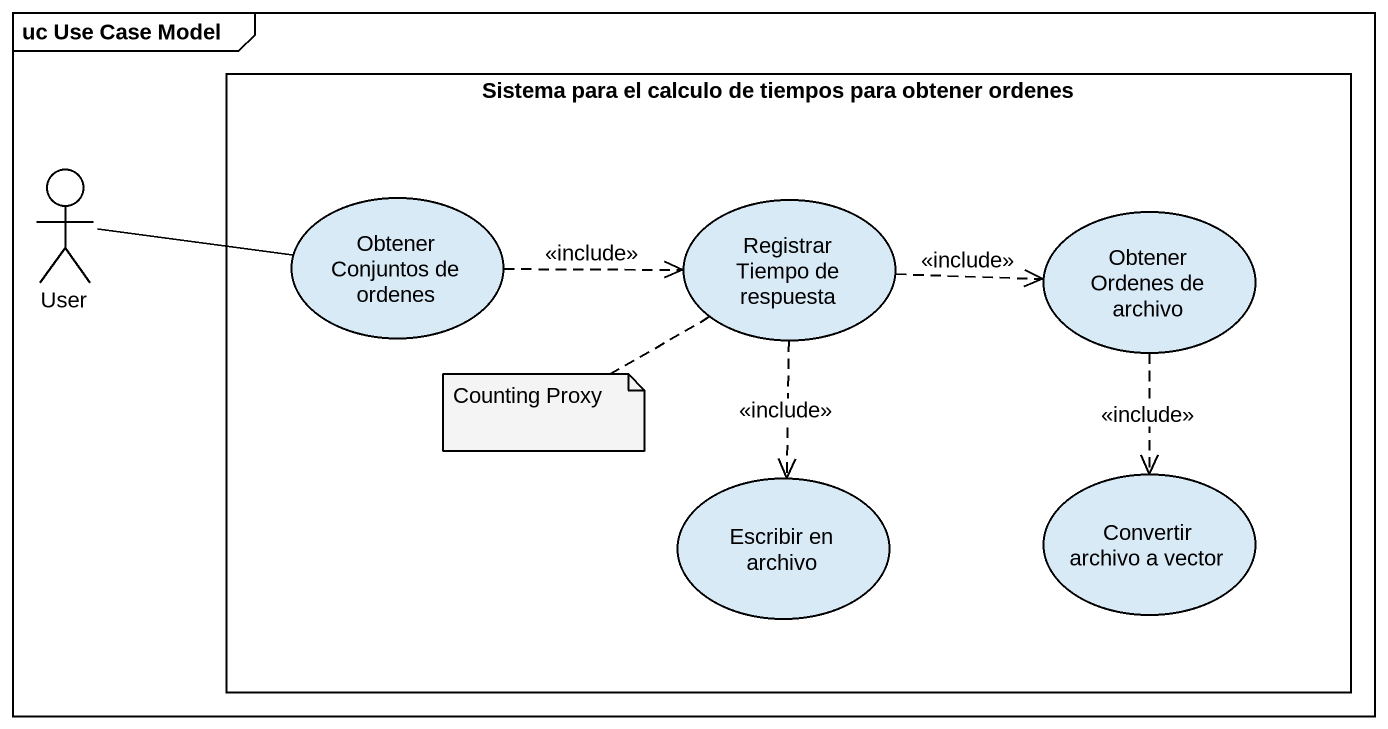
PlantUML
@startuml
mainframe uc Use Case Model
rectangle "Sistema para el calculo de tiempos para obtener ordenes" as Sistema_para_el_calculo_de {
  usecase "Obtener Conjuntos de ordenes" as Obtener_Conjuntos_de_ordenes
  usecase "Registrar Tiempo de respuesta" as Registrar_Tiempo_de
  usecase "Obtener Ordenes de archivo" as Obtener_Ordenes_de_archivo
  usecase "Escribir en archivo" as Escribir_en_archivo
  usecase "Convertir archivo a vector" as Convertir_archivo_a_vector
}
actor User
User -right- Obtener_Conjuntos_de_ordenes
Obtener_Conjuntos_de_ordenes .right.> Registrar_Tiempo_de : <<include>>
Registrar_Tiempo_de .right.> Obtener_Ordenes_de_archivo : <<include>>
Registrar_Tiempo_de ..> Escribir_en_archivo : <<include>>
Obtener_Ordenes_de_archivo ..> Convertir_archivo_a_vector : <<include>>
note left of Registrar_Tiempo_de : Counting Proxy
@enduml
